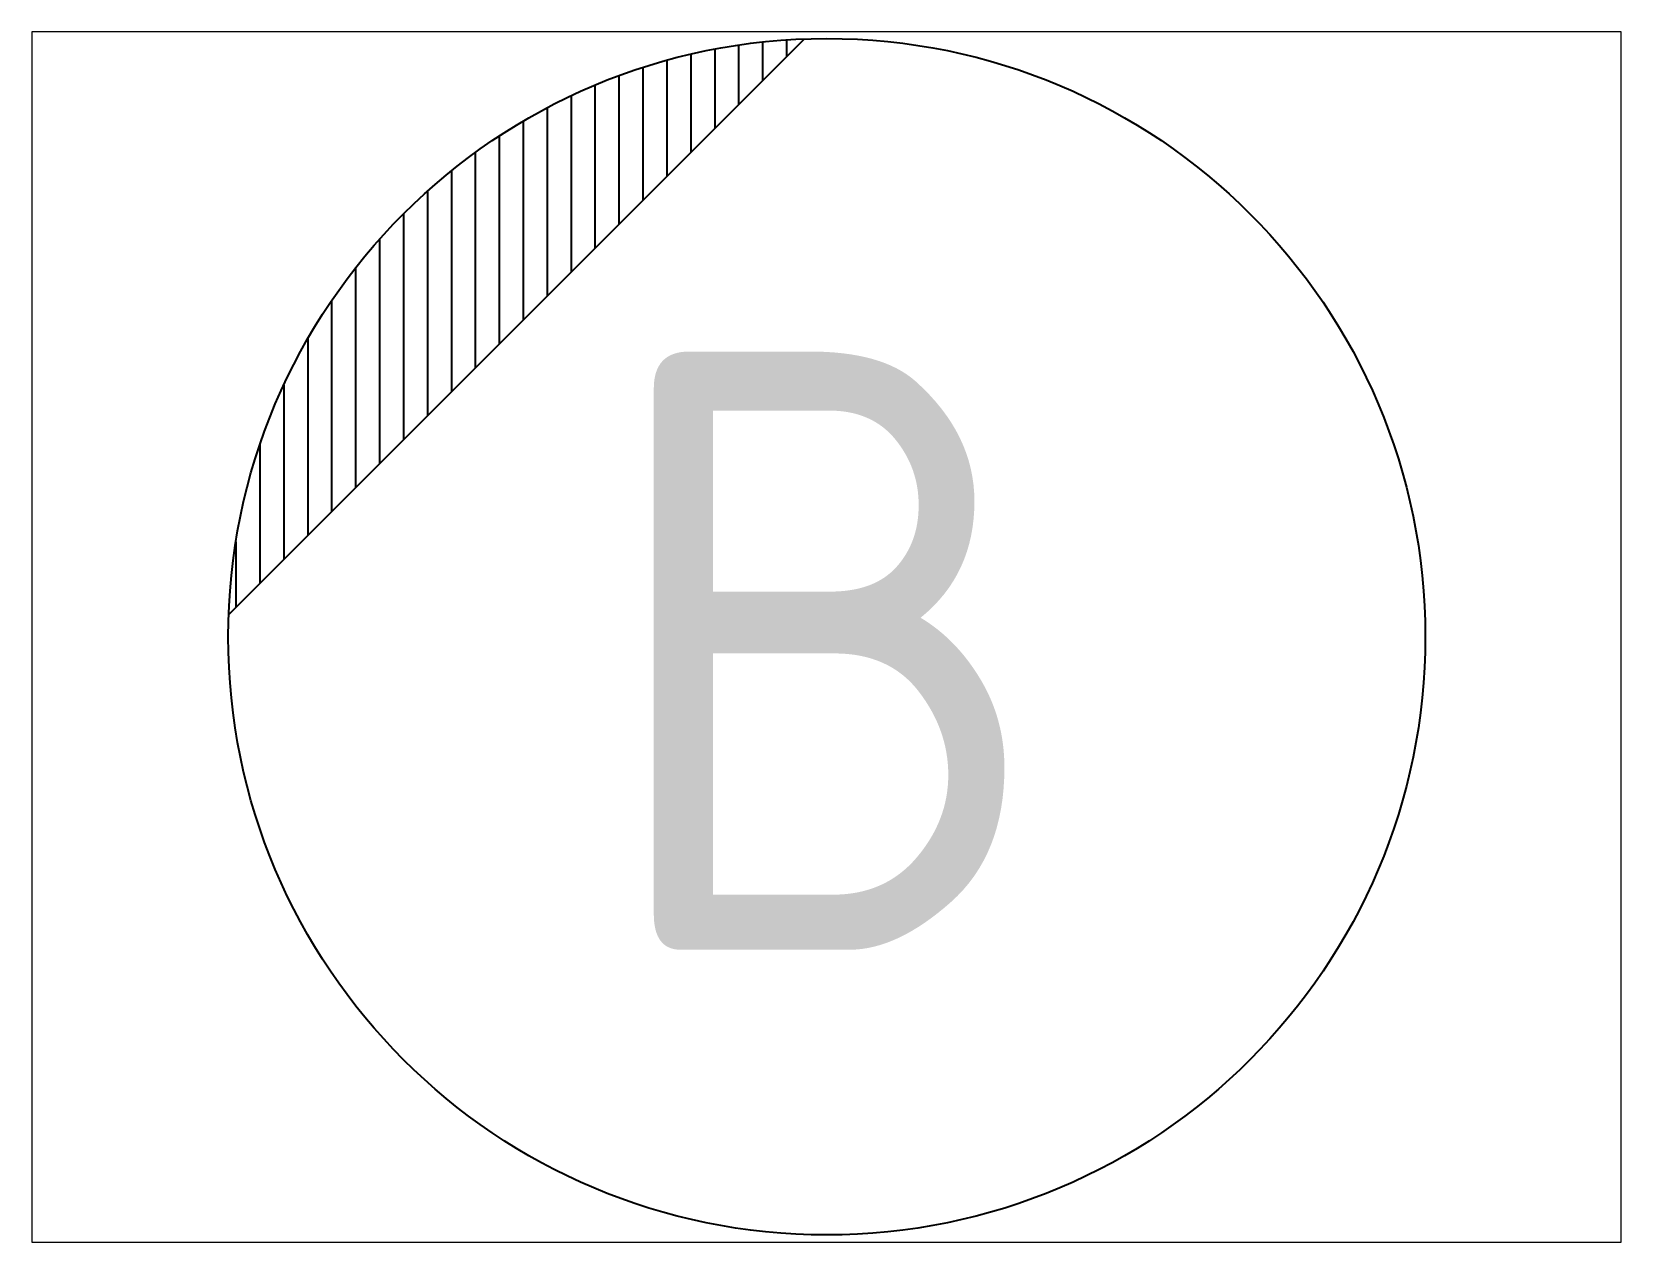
# Paper-space layout 'Layout1' of a CAD drawing. Header units: millimetres. Extents: x 1.05 to 9.45, y 0.8 to 7.2.
# The model-space entities are those that its viewports show. They can reach past a viewport. Long polylines and large blocks are cut down to what shows.
import ezdxf
from ezdxf.enums import TextEntityAlignment as Align

# ---------------------------------------------------------------- set-up
doc = ezdxf.new("R2010")
doc.units = ezdxf.units.MM
doc.header["$MEASUREMENT"] = 0
doc.layers.add('K-27---J---', color=7, linetype='Continuous')
doc.styles.add('ISO', font='isocp.shx')

# ---------------------------------------------------------------- blocks, each defined once
blk = doc.blocks.new('INGJ')
at = {"layer": 'K-27---J---'}
h = blk.add_hatch(dxfattribs=at)
h.set_pattern_fill('_USER', color=3, scale=0.16, angle=90, style=0, pattern_type=0)
h.set_pattern_definition([(90, (-2994.50689, -187.76516), (-0.16, 1e-17), [])])
h.paths.add_polyline_path([(-0.148, 3.997), (-3.995, 0.15), (-3.966, 0.52), (-3.922, 0.784), (-3.854, 1.072), (-3.795, 1.265), (-3.707, 1.503), (-3.585, 1.774), (-3.451, 2.023), (-3.275, 2.297), (-3.157, 2.457), (-2.969, 2.68), (-2.779, 2.877), (-2.625, 3.018), (-2.471, 3.145), (-2.207, 3.336), (-2.053, 3.433), (-1.813, 3.565), (-1.58, 3.675), (-1.442, 3.731), (-1.317, 3.777), (-1.087, 3.85), (-0.918, 3.893), (-0.673, 3.943), (-0.518, 3.966), (-0.38, 3.982), (-0.242, 3.993)], flags=16)
edge = h.paths.add_edge_path()
edge.add_line((-3.995, 0.15), (-0.148, 3.997))
at = {"layer": 'K-27---J---', "color": 3, "linetype": 'Continuous'}
blk.add_line((-3.995, 0.15), (-0.148, 3.997), dxfattribs=at)
blk.add_circle((0, 0), 4, dxfattribs=at)
at = {"style": 'ISO'}
blk.add_attdef('BET0', text='', height=4, dxfattribs=at).set_placement((-0.01, -0.093), align=Align.MIDDLE_CENTER)

msp = doc.modelspace()

# ---------------------------------------------------------------- block references
msp.add_blockref('INGJ', (0, 0)).add_auto_attribs({'BET0': 'B'})

psp = doc.layouts.get("Layout1")

# ---------------------------------------------------------------- viewports
at = {"layer": '0'}
psp.add_viewport(center=(5.25, 4), size=(8.4, 6.4), view_center_point=(-0.0017, -0.0019), view_height=8.093564, dxfattribs=at)

doc.saveas('drawing.dxf')
